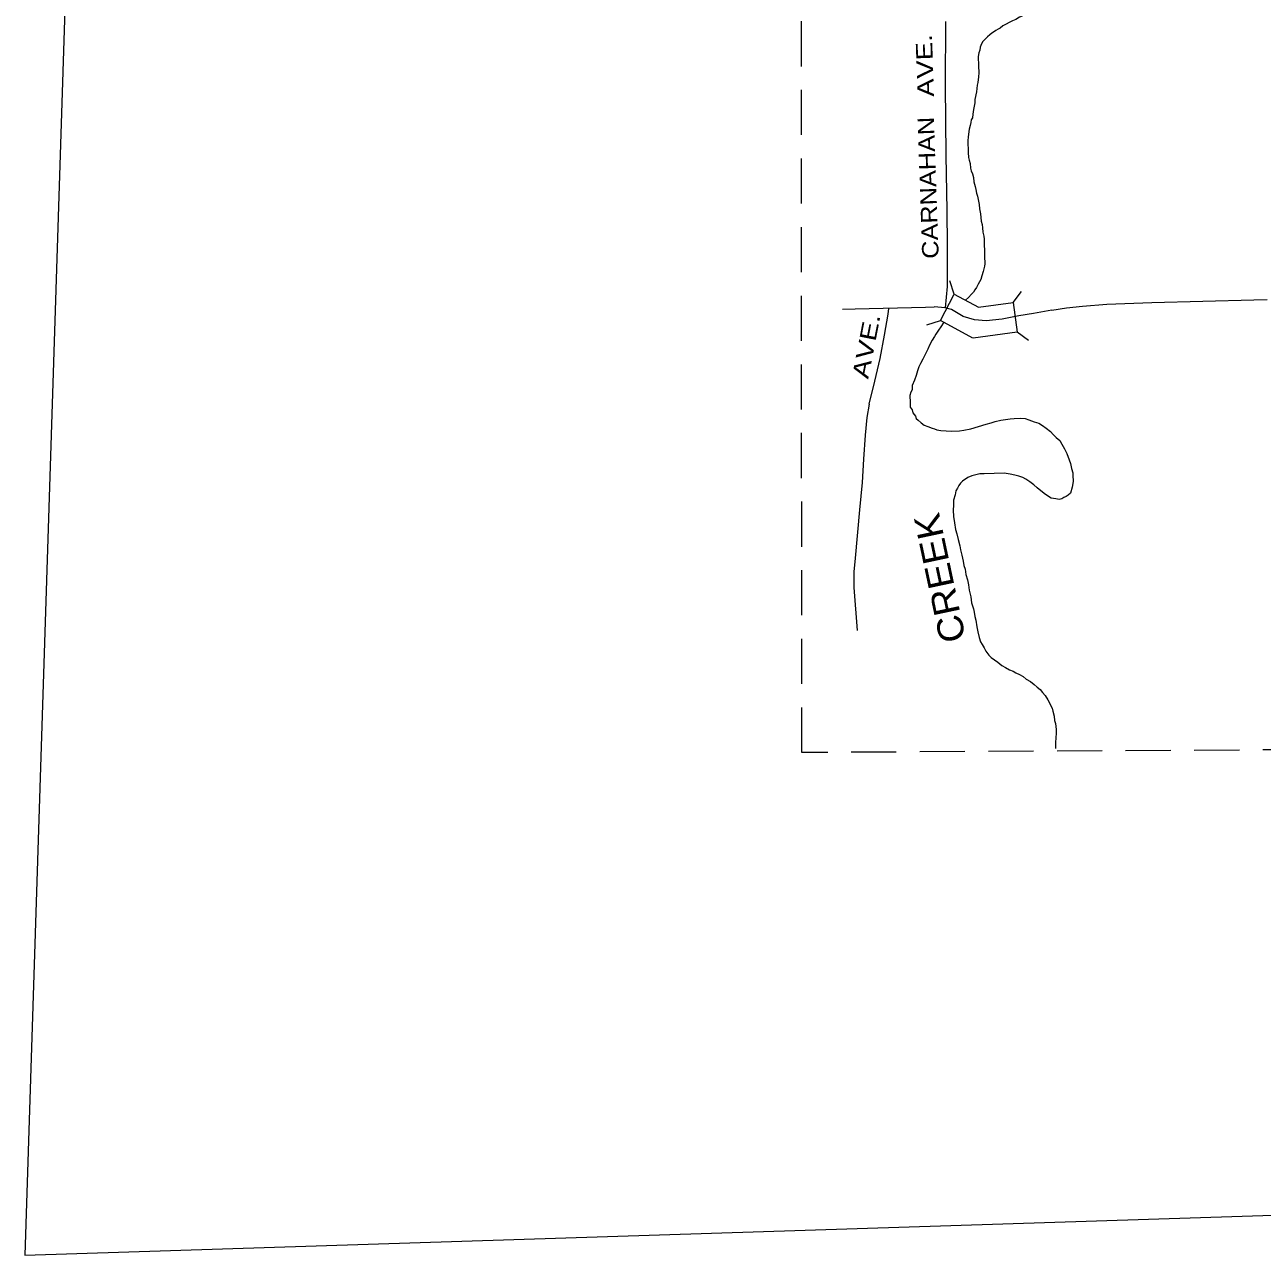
# Model space of a CAD drawing. Extents: x 33535.1 to 33560, y -5910.4 to -5897.8.
# Drawn here: x 33535.14 to 33540.41, y -5910.45 to -5905.21 of the extents above; entities that cross this region are included whole.
import ezdxf
from ezdxf.enums import TextEntityAlignment as Align

# ---------------------------------------------------------------- set-up
doc = ezdxf.new("R2010")
doc.units = 0
doc.header["$LTSCALE"] = 0.032
doc.linetypes.add('LONG_DASHED', pattern=[7.5, 6, -1.5])
for name, color, linetype, lineweight in [('1', 7, 'Continuous', 13), ('4', 7, 'LONG_DASHED', 13), ('60', 7, 'Continuous', 13)]:
    doc.layers.add(name, color=color, linetype=linetype, lineweight=lineweight)

msp = doc.modelspace()

# ---------------------------------------------------------------- linework, layer by layer
at = {"layer": '1'}
msp.add_lwpolyline([(33535.482, -5899.799), (33535.14, -5910.447), (33550.726, -5909.948)], dxfattribs=at)
at = {"layer": '4'}
msp.add_lwpolyline([(33541.477, -5908.291), (33538.447, -5908.308), (33538.442, -5899.376), (33543.001, -5899.372), (33543.034, -5900.934), (33544.385, -5900.893), (33544.386, -5900.937), (33545.379, -5900.881), (33545.423, -5902.165)], dxfattribs=at)
at = {"layer": '60'}
for p, q in [((33539.059, -5905.469), (33539.06, -5905.197)), ((33539.096, -5906.358), (33539.077, -5906.301)), ((33539.096, -5906.358), (33539.199, -5906.413)), ((33539.347, -5906.393), (33539.382, -5906.346)), ((33538.62, -5906.421), (33538.674, -5906.42)), ((33538.979, -5906.488), (33539.037, -5906.469)), ((33539.412, -5906.554), (33539.364, -5906.519))]:
    msp.add_line(p, q, dxfattribs=at)
for points in [[(33539.385, -5905.174), (33539.373, -5905.179), (33539.358, -5905.188), (33539.343, -5905.194), (33539.33, -5905.201), (33539.316, -5905.208), (33539.303, -5905.216), (33539.291, -5905.225)], [(33539.291, -5905.225), (33539.283, -5905.23), (33539.273, -5905.235), (33539.263, -5905.242), (33539.255, -5905.247), (33539.247, -5905.254), (33539.237, -5905.263), (33539.227, -5905.272), (33539.218, -5905.282), (33539.212, -5905.292), (33539.206, -5905.306)], [(33539.206, -5905.306), (33539.204, -5905.319), (33539.2, -5905.33), (33539.198, -5905.346), (33539.199, -5905.386)], [(33539.199, -5905.386), (33539.2, -5905.416), (33539.199, -5905.432), (33539.196, -5905.457)], [(33539.067, -5906.15), (33539.065, -5906.001), (33539.062, -5905.768), (33539.059, -5905.469)], [(33539.196, -5905.457), (33539.193, -5905.468), (33539.192, -5905.482), (33539.191, -5905.497), (33539.184, -5905.529)], [(33539.184, -5905.529), (33539.183, -5905.543), (33539.18, -5905.557), (33539.177, -5905.572), (33539.175, -5905.591), (33539.173, -5905.607)], [(33539.173, -5905.607), (33539.168, -5905.616), (33539.166, -5905.627), (33539.163, -5905.64), (33539.159, -5905.655), (33539.156, -5905.677)], [(33539.156, -5905.677), (33539.155, -5905.69), (33539.153, -5905.704), (33539.155, -5905.755)], [(33539.155, -5905.755), (33539.156, -5905.776), (33539.159, -5905.787), (33539.163, -5905.802), (33539.165, -5905.821)], [(33539.165, -5905.821), (33539.168, -5905.833), (33539.173, -5905.845), (33539.177, -5905.861), (33539.179, -5905.879), (33539.185, -5905.899)], [(33539.185, -5905.899), (33539.187, -5905.912), (33539.19, -5905.927), (33539.195, -5905.94), (33539.199, -5905.961)], [(33539.199, -5905.961), (33539.202, -5905.976), (33539.203, -5905.994), (33539.208, -5906.015), (33539.21, -5906.047)], [(33539.21, -5906.047), (33539.214, -5906.061), (33539.216, -5906.075), (33539.217, -5906.093), (33539.221, -5906.11), (33539.223, -5906.124), (33539.225, -5906.196)], [(33539.058, -5906.416), (33539.067, -5906.325), (33539.067, -5906.15)], [(33539.225, -5906.196), (33539.226, -5906.228), (33539.224, -5906.238), (33539.219, -5906.261), (33539.213, -5906.279), (33539.209, -5906.295), (33539.203, -5906.305), (33539.198, -5906.315), (33539.19, -5906.329)], [(33539.175, -5906.544), (33539.037, -5906.469), (33539.096, -5906.358)], [(33539.19, -5906.329), (33539.184, -5906.339), (33539.178, -5906.349), (33539.169, -5906.358), (33539.156, -5906.372), (33539.144, -5906.383)], [(33538.674, -5906.42), (33538.974, -5906.413), (33539.01, -5906.412)], [(33538.733, -5906.826), (33538.758, -5906.728), (33538.78, -5906.631), (33538.799, -5906.532), (33538.814, -5906.442), (33538.817, -5906.418)], [(33539.511, -5906.426), (33539.433, -5906.44), (33539.37, -5906.45), (33539.299, -5906.464), (33539.231, -5906.471), (33539.182, -5906.466), (33539.134, -5906.453), (33539.084, -5906.423), (33539.057, -5906.416), (33539.01, -5906.412)], [(33539.199, -5906.413), (33539.347, -5906.393), (33539.364, -5906.519), (33539.176, -5906.544)], [(33539.511, -5906.426), (33539.574, -5906.416), (33539.641, -5906.408), (33539.745, -5906.4), (33539.937, -5906.393), (33540.37, -5906.382), (33540.428, -5906.38)], [(33539.052, -5906.477), (33539.038, -5906.496), (33539.028, -5906.511), (33539.018, -5906.527)], [(33539.018, -5906.527), (33539.011, -5906.538), (33539.002, -5906.553), (33538.991, -5906.574), (33538.983, -5906.592), (33538.973, -5906.611), (33538.962, -5906.634), (33538.952, -5906.652)], [(33538.952, -5906.652), (33538.945, -5906.666), (33538.939, -5906.684), (33538.933, -5906.703), (33538.926, -5906.723), (33538.917, -5906.746), (33538.916, -5906.764)], [(33538.916, -5906.764), (33538.911, -5906.775), (33538.907, -5906.788), (33538.908, -5906.819), (33538.908, -5906.838), (33538.916, -5906.85), (33538.92, -5906.863), (33538.931, -5906.876)], [(33538.733, -5906.826), (33538.724, -5906.882), (33538.716, -5906.957), (33538.71, -5907.059), (33538.704, -5907.159)], [(33538.931, -5906.876), (33538.933, -5906.887), (33538.942, -5906.894), (33538.955, -5906.905), (33538.967, -5906.915), (33538.984, -5906.92), (33539.002, -5906.927), (33539.011, -5906.931)], [(33539.167, -5906.93), (33539.199, -5906.921), (33539.232, -5906.91), (33539.253, -5906.905)], [(33539.253, -5906.905), (33539.27, -5906.899), (33539.294, -5906.894), (33539.334, -5906.888)], [(33539.334, -5906.888), (33539.351, -5906.886), (33539.378, -5906.885), (33539.398, -5906.887), (33539.413, -5906.892), (33539.436, -5906.9), (33539.456, -5906.907), (33539.472, -5906.916), (33539.487, -5906.927), (33539.505, -5906.942)], [(33539.011, -5906.931), (33539.022, -5906.935), (33539.038, -5906.937), (33539.062, -5906.939), (33539.085, -5906.94), (33539.118, -5906.939), (33539.136, -5906.936), (33539.167, -5906.93)], [(33539.505, -5906.942), (33539.517, -5906.954), (33539.53, -5906.967), (33539.545, -5906.98), (33539.554, -5906.995), (33539.565, -5907.015), (33539.575, -5907.036), (33539.585, -5907.062)], [(33539.585, -5907.062), (33539.59, -5907.078), (33539.595, -5907.099), (33539.6, -5907.117)], [(33539.6, -5907.117), (33539.601, -5907.128), (33539.602, -5907.155), (33539.598, -5907.179), (33539.59, -5907.204)], [(33538.704, -5907.159), (33538.693, -5907.275), (33538.674, -5907.481)], [(33539.131, -5907.153), (33539.122, -5907.161), (33539.115, -5907.171), (33539.109, -5907.183), (33539.102, -5907.194), (33539.1, -5907.211), (33539.093, -5907.234)], [(33539.223, -5907.122), (33539.204, -5907.122), (33539.187, -5907.126), (33539.171, -5907.13), (33539.153, -5907.137), (33539.131, -5907.153)], [(33539.387, -5907.138), (33539.371, -5907.132), (33539.354, -5907.127), (33539.333, -5907.123), (33539.308, -5907.119), (33539.223, -5907.122)], [(33539.449, -5907.181), (33539.434, -5907.169), (33539.417, -5907.156), (33539.4, -5907.145), (33539.387, -5907.138)], [(33539.528, -5907.229), (33539.508, -5907.225), (33539.493, -5907.216), (33539.479, -5907.206), (33539.449, -5907.181)], [(33539.59, -5907.204), (33539.581, -5907.212), (33539.572, -5907.218), (33539.562, -5907.223), (33539.553, -5907.228), (33539.542, -5907.231), (33539.528, -5907.229)], [(33539.093, -5907.234), (33539.092, -5907.255), (33539.091, -5907.277), (33539.092, -5907.304)], [(33539.092, -5907.304), (33539.097, -5907.331), (33539.101, -5907.359), (33539.107, -5907.377), (33539.112, -5907.402), (33539.12, -5907.429)], [(33539.12, -5907.429), (33539.123, -5907.446), (33539.128, -5907.468), (33539.134, -5907.494)], [(33538.674, -5907.481), (33538.669, -5907.539), (33538.669, -5907.605), (33538.683, -5907.789)], [(33539.134, -5907.494), (33539.136, -5907.512), (33539.142, -5907.528), (33539.145, -5907.55), (33539.152, -5907.573)], [(33539.152, -5907.573), (33539.156, -5907.594), (33539.159, -5907.617), (33539.166, -5907.645), (33539.169, -5907.671), (33539.177, -5907.697)], [(33539.177, -5907.697), (33539.18, -5907.711), (33539.183, -5907.729), (33539.187, -5907.745), (33539.192, -5907.773)], [(33539.192, -5907.773), (33539.196, -5907.794), (33539.202, -5907.818), (33539.208, -5907.837), (33539.215, -5907.848), (33539.223, -5907.862), (33539.23, -5907.876), (33539.243, -5907.893)], [(33539.243, -5907.893), (33539.253, -5907.904), (33539.267, -5907.914), (33539.281, -5907.924), (33539.298, -5907.937), (33539.314, -5907.946), (33539.331, -5907.956), (33539.347, -5907.962)], [(33539.347, -5907.962), (33539.358, -5907.969), (33539.374, -5907.976), (33539.389, -5907.985), (33539.402, -5907.996), (33539.42, -5908.005), (33539.436, -5908.018)], [(33539.436, -5908.018), (33539.448, -5908.029), (33539.461, -5908.04), (33539.472, -5908.052), (33539.483, -5908.065), (33539.494, -5908.083)], [(33539.494, -5908.083), (33539.501, -5908.096), (33539.506, -5908.107), (33539.512, -5908.119), (33539.515, -5908.132), (33539.521, -5908.153)], [(33539.521, -5908.153), (33539.523, -5908.171), (33539.526, -5908.185)], [(33539.526, -5908.185), (33539.529, -5908.21), (33539.529, -5908.225), (33539.526, -5908.265), (33539.526, -5908.291)]]:
    msp.add_lwpolyline(points, dxfattribs=at)

# ---------------------------------------------------------------- texts
for s, height, rotation, width, p in [('AVE.', 0.07, 92, 1.25, (33539.00531, -5905.38372)), ('CARNAHAN', 0.07, 92, 1.15, (33539.01941, -5905.90372)), ('AVE.', 0.07, 79, 1.3, (33538.75569, -5906.58468)), ('CREEK', 0.11, 102, 1.1, (33539.08791, -5907.55443))]:
    msp.add_text(s, height=height, rotation=rotation, dxfattribs=dict(at, width=width)).set_placement(p, align=Align.CENTER)

doc.saveas('drawing.dxf')
